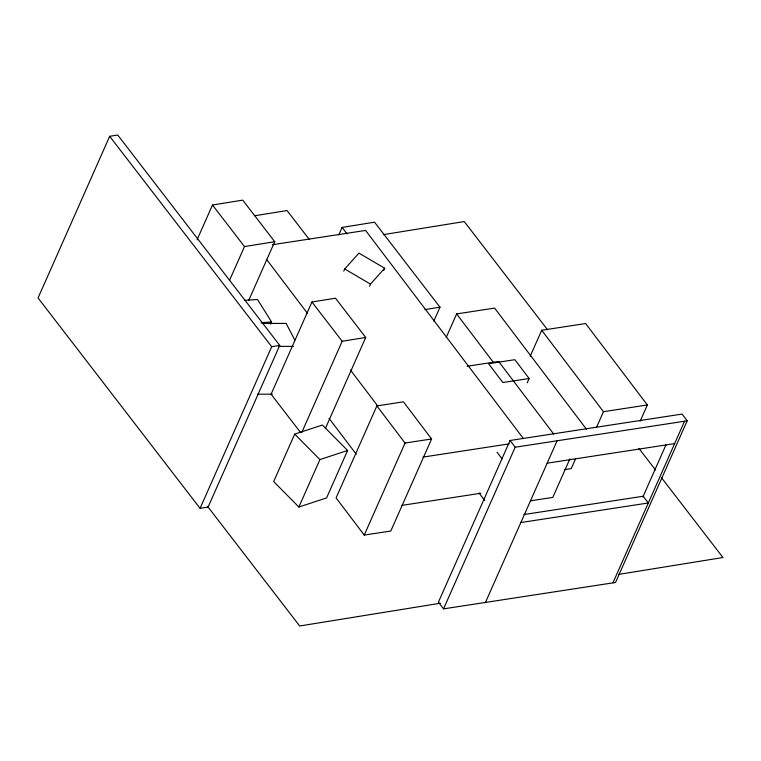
<?xml version="1.0" encoding="UTF-8"?>
<svg xmlns="http://www.w3.org/2000/svg" width="761" height="761" viewBox="0 0 761 761"><rect width="100%" height="100%" fill="white"/><g stroke="black" fill="none" stroke-linecap="round" stroke-linejoin="round"><path stroke-width="1.14" d="M109.679 136.305L38.05 297.96L200.067 508.358L208.095 507.054L279.734 345.408L117.717 135.011L109.679 136.305L271.696 346.712L200.067 508.358M197.07 239.801L212.481 205.023L242.721 200.133L274.731 241.694L248.723 300.386M229.556 280.276L244.49 246.583L274.731 241.694M270.612 324.148L271.572 321.989L257.522 299.501L244.7 300.329M338.769 234.94L342.089 227.434L374.545 222.183L439.982 307.168L433.808 321.113M325.347 428.576L365.718 337.456L335.487 298.198L311.943 302.003L271.087 394.208L300.605 432.533M343.772 271.116L344.723 268.975L358.926 253.109L384.676 268.233L383.725 270.374M294.707 434.112L273.675 481.561L298.873 507.026L326.583 497.922L347.606 450.474L322.417 425.019L294.707 434.112L319.896 459.577L347.606 450.474M301.803 432.381L342.184 341.27L365.718 337.456M369.532 286.241L370.474 284.1L384.676 268.233M298.873 507.026L319.896 459.577M376.885 405.898L336.096 497.941L364.253 535.088L390.812 531.007L431.601 438.973L403.444 401.827L376.885 405.898L405.042 443.045L364.253 535.088M446.193 337.494L456.638 313.922L494.602 308.091L586.436 429.204M530.179 356.31L541.718 330.264L585.618 323.53L647.354 404.966L640.144 421.242M527.202 382.84L529.123 378.502L514.855 359.687L488.591 363.72L502.85 382.526L529.123 378.502M510.06 440.476L438.431 602.122L443.539 608.867L615.554 582.469L687.183 420.823L682.075 414.079L510.06 440.476L515.178 447.221L443.539 608.867M485.461 602.436L557.09 440.79M569.903 458.826L552.8 497.409L530.598 500.814M575.525 458.959L571.254 468.605L564.348 469.661M596.729 426.892L603.454 411.701L647.354 404.966M642.893 496.933L666.16 444.434M612.919 582.878L684.548 421.233M254.802 215.753L287.04 210.54L309.394 239.563M383.344 234.645L464.248 221.556L547.578 329.789M424.914 309.603L439.982 307.168M271.696 346.712L279.734 345.408M440.372 603.235L299.672 625.989L207.639 506.465M618.598 574.412L722.95 557.528L661.357 477.537M272.352 244.728L365.584 230.421L523.368 438.526M467.092 366.279L498.636 361.437L553.694 434.046M405.042 443.045L431.601 438.973M422.964 457.104L509.204 443.863M515.178 447.221L687.183 420.823M547.169 463.183L674.627 443.625M401.551 505.418L480.8 493.261M523.929 514.541L643.207 496.239L648.315 502.983L520.866 522.541M261.071 322.664L271.572 321.989M262.088 323.406L286.165 323.425L294.84 340.119M278.593 346.369L293.499 346.379M257.408 394.188L272.314 394.198M344.723 268.975L370.474 284.1M638.888 448.362L655.554 470.013M342.089 227.434L347.13 233.969M311.943 302.003L342.184 341.27M212.481 205.023L244.49 246.583M541.718 330.264L603.454 411.701M456.638 313.922L493.223 362.179M497.028 452.215L502.032 458.816M478.983 492.947L484.7 500.491M266.521 259.349L307.406 313.266M350.44 370.027L377.694 405.965M329.028 418.341L356.281 454.288"/></g></svg>
